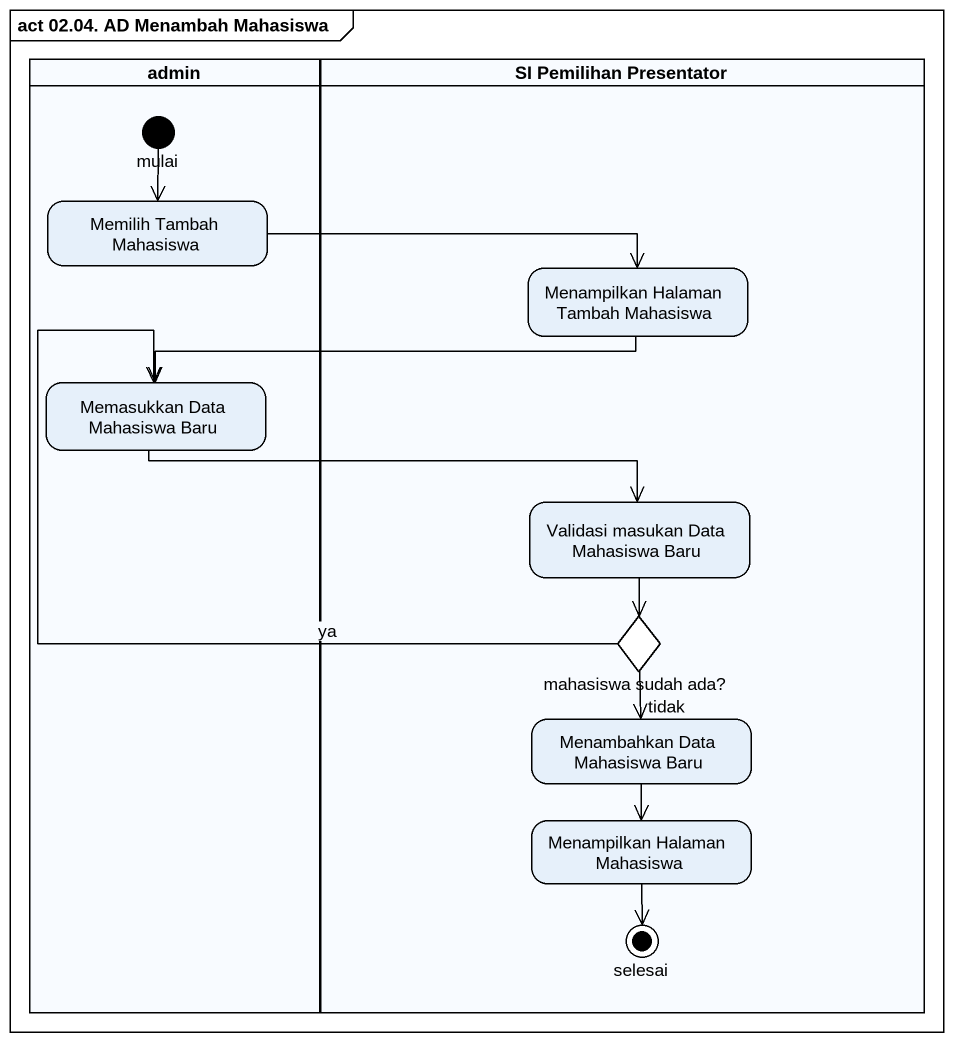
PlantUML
@startuml
mainframe act 02.04. AD Menambah Mahasiswa
hide empty description
state admin <<partition>> {
  state mulai <<start>>
  state "Memilih Tambah Mahasiswa" as Memilih_Tambah_Mahasiswa
  state "Memasukkan Data Mahasiswa Baru" as Memasukkan_Data_Mahasiswa
}
state "SI Pemilihan Presentator" as SI_Pemilihan_Presentator <<partition>> {
  state "Menampilkan Halaman Tambah Mahasiswa" as Menampilkan_Halaman_Tambah
  state "Validasi masukan Data Mahasiswa Baru" as Validasi_masukan_Data
  state "mahasiswa sudah ada?" as mahasiswa_sudah_ada <<choice>>
  state "Menambahkan Data Mahasiswa Baru" as Menambahkan_Data_Mahasiswa
  state "Menampilkan Halaman Mahasiswa" as Menampilkan_Halaman
  state selesai <<end>>
}
mulai --> Memilih_Tambah_Mahasiswa
Memilih_Tambah_Mahasiswa -right-> Menampilkan_Halaman_Tambah
Menampilkan_Halaman_Tambah -left-> Memasukkan_Data_Mahasiswa
Memasukkan_Data_Mahasiswa -right-> Validasi_masukan_Data
Validasi_masukan_Data --> mahasiswa_sudah_ada
mahasiswa_sudah_ada -left-> Memasukkan_Data_Mahasiswa : ya
mahasiswa_sudah_ada --> Menambahkan_Data_Mahasiswa : tidak
Menambahkan_Data_Mahasiswa --> Menampilkan_Halaman
Menampilkan_Halaman --> selesai
@enduml
